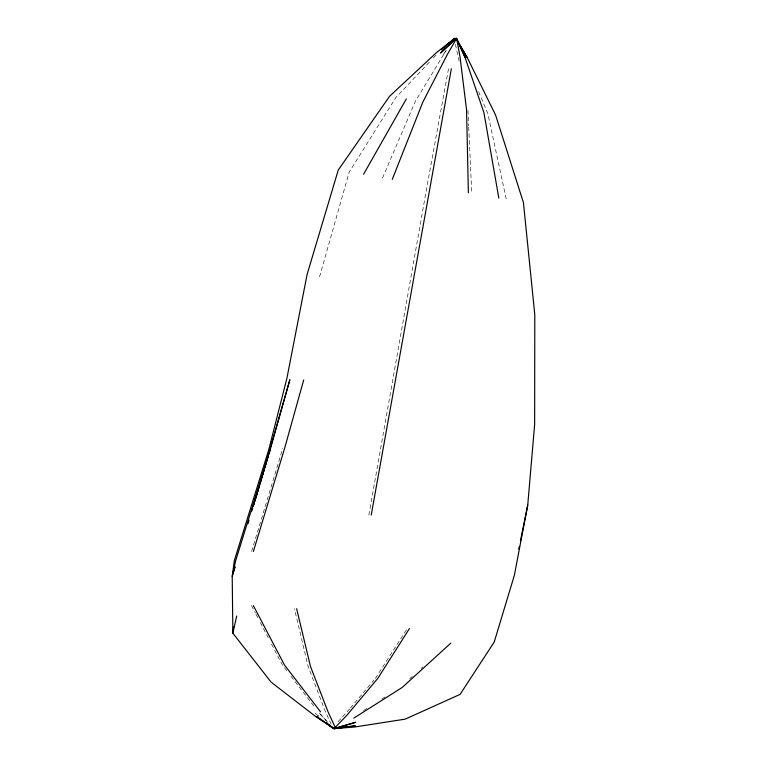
<?xml version="1.0" encoding="UTF-8"?>
<svg xmlns="http://www.w3.org/2000/svg" width="767" height="767" viewBox="0 0 767 767"><rect width="100%" height="100%" fill="white"/><g stroke="black" fill="none" stroke-linecap="round" stroke-linejoin="round"><path stroke-width="0.58" stroke-dasharray="3.83 2.88" d="M368.85 515.088L427.075 185.911L448.532 68.656M319.542 276.81L349.225 172.029L395.945 97.409L430.019 61.437M251.605 551.415L282.783 448.254M382.522 177.992L415.465 101.119L446.221 50.267M375.399 678.412L407.239 628.595M443.547 54.236L446.183 50.334M349.675 708.929L337.327 722.543M350.423 708.027L362.532 693.675M363.29 692.774L373.884 680.204M433.269 58.014L437.324 53.728M409.741 678.766L412.378 676.389M421.15 668.469L422.905 666.887M363.625 710.482L367.681 707.922M381.861 698.977L385.906 696.426M318.2 715.851L315.477 713.607L319.005 716.551M327.634 722.246L319.024 712.696L327.375 722.006M286.743 670.684L282.448 665.075L271.403 643.839M291.038 676.293L315.371 708.085M251.518 605.623L255.382 613.054M255.938 614.118L258.143 618.355M260.358 622.603L269.188 639.592M331.21 724.316L325.505 711.881L308.142 666.552L294.442 608.701M478.55 91.589L487.841 113.612L506.383 199.736M455.425 44.333L459.212 61.504M467.947 110.371L468.656 125.855M468.714 127.044L471.791 193.735"/><path stroke-width="1.15" d="M520.409 540.965L527.734 505.185L534.647 424.381L534.791 314.671L523.439 202.641L495.578 115.012L467.496 58.091L457.65 41.802M233.628 626.572L232.871 633.206L271.144 682.17L315.419 716.32L334.115 728.65L354.853 726.982L405.235 719.13L460.075 694.384L494.216 642.037L514.379 575.26L527.734 505.185M371.218 515.088L451.351 68.714M236.696 616.035L232.871 633.206L232.209 576.439L235.68 560.591L270.109 449.826L289.888 379.675L260.157 483.459M518.76 549.047L519.23 546.737M269.102 453.786L270.109 449.826M303.703 379.972L284.634 448.254L253.398 551.415M409.434 628.595L377.767 678.412L346.924 715.208L335.237 727.423C333.913 730.999 330.184 725.275 328.698 724.642M234.951 567.283L232.209 576.439L234.328 560.591L268.728 449.826L286.906 378.313L307.068 274.576L338.257 170.063L389.559 96.278L436.481 52.616L454.543 38.484L456.633 38.35L464.965 57.199L483.891 112.548L498.818 198.078M247.952 523.784L248.978 520.352M251.71 511.196L252.736 507.764M254.797 500.889L268.488 455.109L253.235 506.306L259.467 485.741M233.293 572.479L235.018 566.775M392.282 179.325L422.866 102.011L447.353 54.457L456.633 38.35M451.955 40.756L454.543 38.484L452.77 40.584M363.587 174.234L406.357 98.876M455.799 38.743L440.526 53.028L456.288 38.484L467.496 58.091M450.871 643.082L402.167 687.481L353.779 718.152M441.524 49.817L454.246 38.35M448.494 43.786L450.229 42.271M334.517 728.564L355.754 722.274L334.853 728.324M317.107 716.944L334.115 728.65L342.024 727.547M334.115 728.65L355.303 725.803L333.655 728.564L317.154 717.001M326.378 722.581L333.655 728.564M333.108 728.324L332.629 727.423M320.548 711.824L284.519 665.075L253.369 605.623M457.583 41.744L467.084 57.707M456.288 38.484L464.965 57.199M335.237 727.423L328.055 711.881L310.51 666.552L296.637 608.701M456.691 38.638L459.999 56.681L466.557 109.719L468.369 192.738"/></g></svg>
